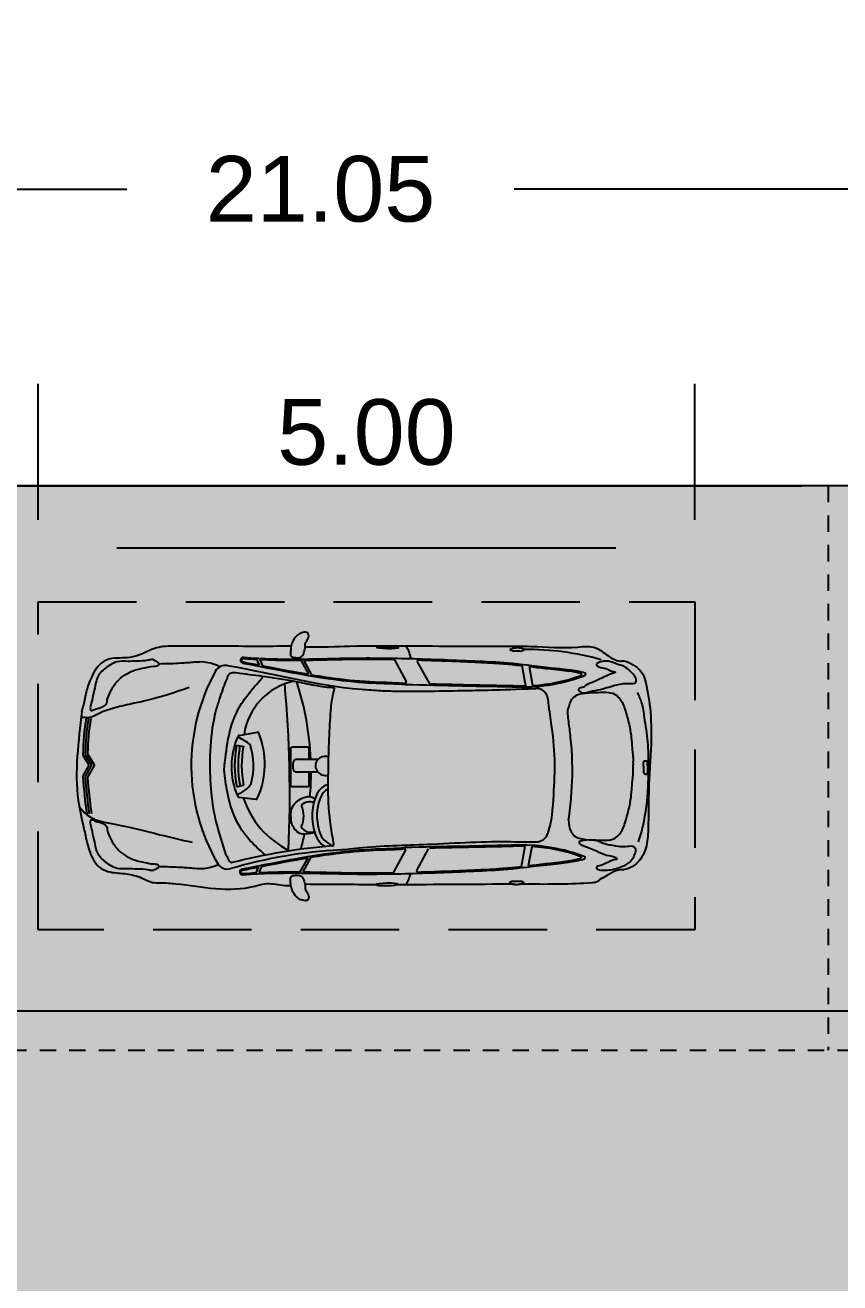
# Model space of a CAD drawing. Header units: millimetres. Extents: x 2334 to 13061, y 1687 to 13341.
# Drawn here: x 2350.32 to 2356.52, y 1722.52 to 1732.11 of the extents above; entities that cross this region are included whole.
import ezdxf

# ---------------------------------------------------------------- set-up
doc = ezdxf.new("R2010")
doc.units = ezdxf.units.MM
doc.linetypes.add('CACHE', pattern=[0.375, 0.25, -0.125])
for name, color, linetype in [('AUTOS', 250, 'Continuous'), ('Cotations Lot', 5, 'Continuous'), ('LimitesLot', 5, 'Continuous'), ('Maison', 7, 'Continuous'), ('Stationnement', 7, 'Continuous')]:
    doc.layers.add(name, color=color, linetype=linetype)
doc.styles.get("Standard").update_dxf_attribs({"font": 'arial.ttf'})
doc.dimstyles.new('ISO-25', dxfattribs={"dimtxt": 2.5, "dimasz": 2.5, "dimexe": 1.25, "dimexo": 0.625, "dimtad": 1, "dimtxsty": 'Standard', "dimcen": 2.5, "dimadec": 0, "dimazin": 0, "dimtfac": 1, "dimtmove": 0, "dimatfit": 3, "dimfxl": 1, "dimarcsym": 0})

# ---------------------------------------------------------------- blocks, each defined once
blk = doc.blocks.new('*D29')
at = {"layer": 'Defpoints', "color": 0, "transparency": 16777216}
for p in [(2355.4194, 1728.1216), (2350.4194, 1727.7112), (2355.4194, 1727.7112)]:
    blk.add_point(p, dxfattribs=at)
at = {"layer": 'Stationnement', "color": 0, "lineweight": -2, "transparency": 16777216}
for p, q in [((2350.4194, 1728.3362), (2350.4194, 1729.3716)), ((2355.4194, 1728.3362), (2355.4194, 1729.3716)), ((2351.0194, 1728.1216), (2354.8194, 1728.1216))]:
    blk.add_line(p, q, dxfattribs=at)
at = {"layer": 'Stationnement', "color": 0, "transparency": 16777216}
for points in [[(2351.0194, 1728.2216), (2351.0194, 1728.0216), (2350.4194, 1728.1216)], [(2354.8194, 1728.2216), (2354.8194, 1728.0216), (2355.4194, 1728.1216)]]:
    blk.add_solid(points, dxfattribs=at)
at = {"layer": 'Stationnement', "color": 0, "transparency": 16777216, "insert": (2352.9194, 1729.0019), "char_height": 0.5, "attachment_point": 5}
blk.add_mtext('5.00', dxfattribs=at)
blk = doc.blocks.new('*D30')
at = {"layer": 'Defpoints', "color": 0, "transparency": 16777216}
for p in [(2349.9597, 1727.7112), (2350.4194, 1727.7112), (2350.4194, 1725.2112)]:
    blk.add_point(p, dxfattribs=at)
at = {"layer": 'Stationnement', "color": 0, "lineweight": -2, "transparency": 16777216}
for p, q in [((2349.7944, 1727.7112), (2348.7097, 1727.7112)), ((2349.9597, 1725.8112), (2349.9597, 1727.1112)), ((2349.7944, 1725.2112), (2348.7097, 1725.2112))]:
    blk.add_line(p, q, dxfattribs=at)
at = {"layer": 'Stationnement', "color": 0, "transparency": 16777216}
for points in [[(2349.8597, 1727.1112), (2350.0597, 1727.1112), (2349.9597, 1727.7112)], [(2349.8597, 1725.8112), (2350.0597, 1725.8112), (2349.9597, 1725.2112)]]:
    blk.add_solid(points, dxfattribs=at)
at = {"layer": 'Stationnement', "color": 0, "transparency": 16777216, "insert": (2349.0794, 1726.4612), "char_height": 0.5, "attachment_point": 5, "rotation": 90}
blk.add_mtext('2.50', dxfattribs=at)
blk = doc.blocks.new('Citroen planta')
blk.add_arc((-3.183, -0.7198), 0.00887, 252.27428, 284.29398)
at = {"layer": 'AUTOS'}
for p, q in [((-2.9948, 0.8211), (-2.9756, 0.777)), ((-2.9715, 0.8199), (-2.9507, 0.7721)), ((-2.658, 0.8139), (-2.5991, 0.7063)), ((-2.637, 0.8142), (-2.5759, 0.7024)), ((-1.9459, 0.8156), (-1.8563, 0.6516)), ((-1.7713, 0.8027), (-1.6816, 0.6386)), ((-0.9747, 0.7725), (-0.9467, 0.6194)), ((-0.9196, 0.7662), (-0.8932, 0.6214)), ((-3.1289, 0.2412), (-2.9889, 0.2655)), ((-4.2309, 0.0201), (-4.2804, 0.0992)), ((-3.1478, 0.1669), (-3.1217, 0.1617)), ((-3.1217, 0.1617), (-3.0956, 0.1566)), ((-4.3168, -0.0676), (-4.2694, 0.0148)), ((-4.2694, 0.0148), (-4.3159, 0.089)), ((-4.2988, -0.0718), (-4.2514, 0.0106)), ((-4.2516, 0.0197), (-4.2981, 0.0941)), ((-4.2807, -0.076), (-4.2307, 0.0109)), ((-2.7168, -0.0125), (-2.7168, 0.0323)), ((-2.6902, 0.0589), (-2.5255, 0.0589)), ((-2.528, -0.0391), (-2.6902, -0.0391)), ((-3.1459, -0.1498), (-3.1199, -0.1444)), ((-3.1199, -0.1444), (-3.0938, -0.1389)), ((-3.1317, -0.2286), (-2.9992, -0.2458)), ((-1.9503, -0.8002), (-1.8607, -0.6363)), ((-1.7756, -0.7874), (-1.6859, -0.6232)), ((-0.979, -0.7571), (-0.9511, -0.604)), ((-0.924, -0.7508), (-0.8975, -0.606)), ((-2.9991, -0.8058), (-2.9799, -0.7617)), ((-2.9759, -0.8046), (-2.9551, -0.7568)), ((-2.6623, -0.7986), (-2.6035, -0.6909)), ((-2.6414, -0.7988), (-2.5803, -0.687))]:
    blk.add_line(p, q, dxfattribs=at)
blk.add_lwpolyline([(-2.598, -0.0391), (-2.598, -0.1427, -0.414214), (-2.6069, -0.1516), (-2.7244, -0.1516, -0.414214), (-2.7333, -0.1427), (-2.7333, 0.1439, -0.414214), (-2.7244, 0.1528), (-2.6069, 0.1528, -0.414214), (-2.598, 0.1439), (-2.598, 0.0589)], format="xyb", dxfattribs=at)
for centre, radius, start, end in [((-2.0519, 0.7917), 0.2339, 8.50125, 34.35103), ((-0.929, -1.1442), 2.0392, 74.09296, 90.76485), ((-3.2318, 0.6858), 0.0887, 80.92793, 151.27714), ((-3.0967, 0.8139), 0.0222, 88.30081, 259.23573), ((-3.0967, 0.8139), 0.0133, 88.30081, 259.23573), ((-1.9537, 0.8113), 0.00887, 28.65835, 89.06838), ((-1.7635, 0.807), 0.00887, 88.34829, 208.65835), ((-2.0022, 0.0119), 1.4908, 151.27714, 209.97599), ((-0.9684, 1.9282), 1.3179, 268.72162, 291.10821), ((-0.9684, 1.9282), 1.309, 273.29531, 289.75061), ((-0.7474, -0.1717), 0.9119, 76.0102, 81.87599), ((-0.7433, -0.1617), 0.9119, 74.17074, 81.87599), ((-0.5291, 0.7046), 0.00887, 289.75061, 76.0102), ((-0.497, 0.707), 0.00887, 291.10821, 74.17074), ((-2.6098, 0.1791), 0.4855, 101.85595, 171.84728), ((-12.1585, -0.2123), 9.4158, 357.43424, 5.15957), ((-4.8334, -0.0424), 2.2529, 2.57809, 17.91043), ((-1.8641, 0.6474), 0.00887, 266.38599, 28.65835), ((3.4777, 226.0237), 225.4575, 268.64295, 268.862544), ((-1.6738, 0.6428), 0.00887, 208.65835, 268.69062), ((3.4777, 226.0237), 225.4486, 268.690624, 268.862544), ((-0.9684, 1.9282), 1.309, 268.72162, 270.94951), ((-0.8654, 0.5108), 0.0887, 5.3633, 92.43356), ((-2.7228, 0.1015), 1.5944, 170.12112, 180.27968), ((-2.7228, 0.1015), 1.5767, 170.06503, 180.09581), ((-2.7228, 0.1015), 1.5589, 170.06503, 179.90871), ((-2.6315, 0.0029), 0.5553, 155.15631, 204.0455), ((-3.2471, -0.0672), 0.313, 49.40393, 69.93973), ((-3.1274, 0.2325), 0.00887, 99.85481, 155.15631), ((-3.5616, 0.0222), 0.6292, 335.29473, 22.22123), ((-2.9874, 0.2568), 0.00887, 22.22123, 99.85481), ((-4.2906, 0.0988), 0.00887, 180.09581, 212.03468), ((-4.2729, 0.1039), 0.00887, 179.90871, 212.03468), ((-2.3693, 0.0131), 0.7935, 168.82603, 191.84879), ((-2.3693, 0.0131), 0.7669, 168.82603, 191.84879), ((-2.3693, 0.0131), 0.7403, 168.82603, 191.84879), ((-3.5556, 0.0106), 0.5366, 345.36448, 17.33436), ((-4.3083, 0.0937), 0.00887, 180.27968, 212.03468), ((-4.2591, 0.015), 0.00887, 330.07292, 32.03468), ((-4.2384, 0.0154), 0.00887, 330.07292, 32.03468), ((-2.6902, 0.0323), 0.0266, 90, 180), ((-4.3091, -0.072), 0.00887, 150.07292, 183.67668), ((-0.7634, 0.1559), 3.562, 183.67668, 188.32383), ((-4.2911, -0.0762), 0.00887, 150.07292, 183.76336), ((-0.7634, 0.1559), 3.5442, 183.76336, 188.32383), ((-4.273, -0.0804), 0.00887, 150.07292, 183.85072), ((-0.7634, 0.1559), 3.5265, 183.85072, 188.32383), ((-2.6902, -0.0125), 0.0266, 180, 270), ((-4.8334, -0.0424), 2.2529, 355.34103, 0.08439), ((-3.1941, -0.0314), 0.1833, 285.46201, 329.30509), ((-3.1305, -0.2198), 0.00887, 204.0455, 262.57695), ((-2.4434, -0.0195), 0.6875, 198.09737, 243.3215), ((-2.9981, -0.237), 0.00887, 262.57695, 335.29473), ((-2.5953, -0.3405), 0.0753, 62.21447, 141.10294), ((-2.8212, -0.3731), 0.1854, 333.48481, 25.53467), ((-2.5835, -0.4128), 0.0837, 210.97226, 288.84464), ((-4.8334, -0.0424), 2.2529, 344.97, 347.97913), ((-0.8637, -0.4811), 0.0887, 268.70196, 340.8366), ((-2.1678, -4.2665), 3.6398, 93.02386, 106.34052), ((-2.035, -5.2256), 4.6409, 94.71361, 104.29398), ((-2.4171, -0.5916), 0.00887, 274.71361, 10.98745), ((-1.8685, -0.632), 0.00887, 331.34165, 93.61401), ((3.4734, -226.0084), 225.4575, 91.137456, 91.35705), ((3.4734, -226.0084), 225.4486, 91.137456, 91.309376), ((-0.9728, -1.9128), 1.3179, 68.89179, 91.27838), ((-0.9728, -1.9128), 1.309, 89.05049, 91.27838), ((-0.9728, -1.9128), 1.309, 70.24939, 86.70469), ((-3.2168, -0.6887), 0.0887, 209.97599, 286.34052), ((-0.7517, 0.187), 0.9119, 278.12401, 283.9898), ((-0.7477, 0.1771), 0.9119, 278.12401, 285.82926), ((-0.5334, -0.6892), 0.00887, 283.9898, 70.24939), ((-0.5014, -0.6917), 0.00887, 285.82926, 68.89179), ((-3.1011, -0.7986), 0.0222, 100.76427, 271.69919), ((-3.1011, -0.7986), 0.0133, 100.76427, 271.69919), ((-1.958, -0.796), 0.00887, 270.93162, 331.34165), ((-2.0563, -0.7764), 0.2339, 328.98617, 351.49875), ((-1.7678, -0.7916), 0.00887, 151.34165, 271.65171)]:
    blk.add_arc(centre, radius, start, end, dxfattribs=at)
blk.add_ellipse((-1.9984, 0.9096), major_axis=(-0.083, 0.0016), ratio=0.102782, dxfattribs=at)
for centre, major_axis, ratio, start_param, end_param in [((-2.4699, 0.0087), (0.0775, 0), 0.932272, 1.29458, 4.948947), ((-2.4451, -0.3738), (0, 0.2392), 0.529672, 0.058485, 2.894188)]:
    blk.add_ellipse(centre, major_axis=major_axis, ratio=ratio, start_param=start_param, end_param=end_param, dxfattribs=at)
at = {"layer": 'AUTOS', "extrusion": (0, 0, -1)}
blk.add_ellipse((-2.0027, -0.8943), major_axis=(-0.083, -0.0016), ratio=0.102782, dxfattribs=at)
at = {"layer": 'AUTOS'}
for points, knots in [([(-2.7326, 0.9234), (-2.7283, 0.9372), (-2.717, 0.9678), (-2.6871, 1.0067), (-2.6482, 1.0257), (-2.6076, 1.0312), (-2.5944, 0.9988), (-2.6066, 0.969), (-2.6286, 0.9394), (-2.6237, 0.9103), (-2.6314, 0.882), (-2.6381, 0.8554), (-2.6649, 0.8303), (-2.6974, 0.8329), (-2.7405, 0.8376), (-2.7361, 0.883), (-2.7342, 0.9095), (-2.7326, 0.9234)], [0.0885943, 0.0885943, 0.0885943, 0.0885943, 0.1373899, 0.1989553, 0.2458559, 0.2904509, 0.3067594, 0.3537167, 0.3919221, 0.4272917, 0.447055, 0.4910496, 0.5184931, 0.5619515, 0.6001709, 0.6402891, 0.6890715, 0.6890715, 0.6890715, 0.6890715]), ([(-4.326, 0.423), (-4.3165, 0.4568), (-4.2983, 0.5217), (-4.2838, 0.6115), (-4.2477, 0.685), (-4.2208, 0.7556), (-4.1713, 0.7989), (-4.1174, 0.8291), (-4.0542, 0.8343), (-3.9756, 0.8318), (-3.8994, 0.8477), (-3.8291, 0.8834), (-3.7383, 0.9226), (-3.5406, 0.9241), (-3.2921, 0.9245), (-2.9988, 0.9205), (-2.8238, 0.9224), (-2.7326, 0.9234)], [0, 0, 0, 0, 0.118823, 0.228347, 0.304709, 0.395218, 0.479661, 0.520666, 0.602694, 0.688012, 0.788383, 0.860898, 0.954729, 1.11959, 1.518327, 1.801929, 2.110556, 2.110556, 2.110556, 2.110556]), ([(-2.6255, 0.9173), (-2.6215, 0.9171), (-2.5078, 0.9124), (-2.2551, 0.9258), (-1.8672, 0.924), (-1.4782, 0.9209), (-1.1577, 0.9215), (-0.8564, 0.9215), (-0.6268, 0.9005), (-0.446, 0.9263), (-0.3863, 0.8947), (-0.3514, 0.873), (-0.3144, 0.8421), (-0.2712, 0.8202), (-0.234, 0.8026), (-0.1951, 0.8128), (-0.1492, 0.792), (-0.0979, 0.7631), (-0.049, 0.7094), (-0.0183, 0.592), (0.0121, 0.4012), (0.01, 0.1073), (-0.0157, -0.1978), (-0.0093, -0.4532), (-0.0223, -0.6151), (-0.0662, -0.7004), (-0.1171, -0.7508), (-0.182, -0.787), (-0.2635, -0.7808), (-0.3226, -0.8287), (-0.3744, -0.8504), (-0.4056, -0.88), (-0.5963, -0.8955), (-0.7895, -0.8937), (-0.9727, -0.8934), (-0.9949, -0.8934)], [0.114046, 0.114046, 0.114046, 0.114046, 0.127519, 0.499235, 0.968453, 1.440308, 1.814622, 2.054514, 2.455224, 2.610949, 2.635875, 2.681833, 2.750323, 2.797084, 2.847368, 2.883024, 2.926275, 3.011124, 3.084414, 3.16311, 3.41524, 3.739789, 4.152943, 4.449449, 4.607544, 4.693588, 4.767288, 4.84799, 4.936972, 5.028501, 5.093159, 5.12765, 5.168553, 5.718196, 5.794044, 5.794044, 5.794044, 5.794044]), ([(-1.0668, 0.8948), (-1.0607, 0.8983), (-1.0438, 0.9081), (-1.0115, 0.9104), (-0.9806, 0.909), (-0.9634, 0.8997), (-0.9576, 0.8957), (-0.9562, 0.8948)], [0, 0, 0, 0, 0.00281353, 0.00784005, 0.01287951, 0.01501274, 0.01570301, 0.01570301, 0.01570301, 0.01570301]), ([(-1.0668, 0.8948), (-1.0607, 0.8913), (-1.0438, 0.8815), (-1.0115, 0.8896), (-0.9806, 0.8805), (-0.9634, 0.8899), (-0.9576, 0.8938), (-0.9562, 0.8948)], [0, 0, 0, 0, 0.00281353, 0.00784005, 0.01287951, 0.01501274, 0.01570301, 0.01570301, 0.01570301, 0.01570301]), ([(-3.2179, 0.7733), (-2.8751, 0.7186), (-2.5661, 0.6226), (-2.153, 0.5896), (-2.0823, 0.5846), (-2.0823, 0.5846)], [0.0003636, 0.0003636, 0.0003636, 0.0003636, 0.134701, 0.134701, 0.1508358, 0.1508358, 0.1508358, 0.1508358]), ([(-3.1009, 0.7922), (-2.779, 0.7313), (-2.4335, 0.6524), (-2.0086, 0.6369), (-1.9351, 0.6342), (-1.8617, 0.6295)], [0.0116221, 0.0116221, 0.0116221, 0.0116221, 0.1543947, 0.1543947, 0.1841997, 0.1841997, 0.1841997, 0.1841997]), ([(-3.0961, 0.8361), (-2.9362, 0.8253), (-2.6883, 0.8188), (-2.2797, 0.8331), (-1.8154, 0.829), (-1.3915, 0.8111), (-1.1267, 0.7988), (-1.0348, 0.789), (-0.6145, 0.741)], [0.04998, 0.04998, 0.04998, 0.04998, 0.456658, 0.88886, 1.432548, 2.02833, 2.31987, 2.336539, 2.336539, 2.336539, 2.336539]), ([(-2.9715, 0.8199), (-2.9142, 0.8171), (-2.8617, 0.8154), (-2.7591, 0.8136), (-2.7083, 0.8135), (-2.658, 0.8139)], [0.1630874, 0.1630874, 0.1630874, 0.1630874, 0.3282058, 0.3282058, 0.4985864, 0.4985864, 0.4985864, 0.4985864]), ([(-2.637, 0.8142), (-2.5908, 0.8147), (-2.5449, 0.8156), (-2.3949, 0.819), (-2.2914, 0.8214), (-2.1098, 0.822), (-2.0317, 0.8214), (-1.9535, 0.8202)], [0.5222333, 0.5222333, 0.5222333, 0.5222333, 0.6789211, 0.6789211, 1.0296365, 1.0296365, 1.2940564, 1.2940564, 1.2940564, 1.2940564]), ([(-1.7632, 0.8158), (-1.6963, 0.8139), (-1.6294, 0.8116), (-1.4849, 0.806), (-1.4074, 0.8026), (-1.2684, 0.7964), (-1.2071, 0.7938), (-1.1217, 0.788), (-1.0977, 0.7863), (-0.9747, 0.7725)], [1.5086743, 1.5086743, 1.5086743, 1.5086743, 1.734954, 1.734954, 1.9977611, 1.9977611, 2.2072366, 2.2072366, 2.2879509, 2.2879509, 2.2879509, 2.2879509]), ([(-3.2429, -0.0219), (-3.2258, 0.1372), (-3.1966, 0.4088), (-3.0162, 0.6091), (-2.9404, 0.6915)], [0, 0, 0, 0, 0.5236809, 0.8940297, 0.8940297, 0.8940297, 0.8940297]), ([(-3.2204, 0.673), (-3.2172, 0.684), (-3.2124, 0.7006), (-3.1955, 0.7172), (-3.1662, 0.7224), (-3.0773, 0.7076), (-2.9059, 0.6895), (-2.7016, 0.654), (-2.5417, 0.6205), (-2.4562, 0.6083), (-2.4222, 0.6075), (-2.4023, 0.6049), (-2.4226, 0.5285), (-2.4419, 0.3507), (-2.45, 0.0561), (-2.4551, -0.2574), (-2.4351, -0.4498), (-2.413, -0.5662), (-2.4084, -0.5899)], [0, 0, 0, 0, 0.038062, 0.057765, 0.075887, 0.136118, 0.360736, 0.660851, 0.833831, 0.919425, 0.944413, 0.95681, 0.976133, 1.15453, 1.659168, 1.908025, 2.226872, 2.308645, 2.308645, 2.308645, 2.308645]), ([(-2.5759, 0.7024), (-2.5046, 0.6906), (-2.4326, 0.6799), (-2.2601, 0.659), (-2.1594, 0.6513), (-1.9934, 0.6452), (-1.929, 0.6426), (-1.8647, 0.6385)], [0.08651219, 0.08651219, 0.08651219, 0.08651219, 0.11635961, 0.11635961, 0.15763882, 0.15763882, 0.18372658, 0.18372658, 0.18372658, 0.18372658]), ([(-2.0823, 0.5846), (-2.0428, 0.5813), (-1.8134, 0.5735), (-1.4687, 0.5833), (-1.174, 0.5864), (-0.8692, 0.5993)], [0.0364782, 0.0364782, 0.0364782, 0.0364782, 0.0534387, 0.1292772, 0.1736343, 0.1736343, 0.1736343, 0.1736343]), ([(-0.7772, 0.519), (-0.7701, 0.4437), (-0.7469, 0.2981), (-0.7192, 0.0608), (-0.736, -0.2215), (-0.7471, -0.4158), (-0.7799, -0.5102)], [0.0073838, 0.0073838, 0.0073838, 0.0073838, 0.0294007, 0.067193, 0.1037964, 0.1444788, 0.1444788, 0.1444788, 0.1444788]), ([(-0.6158, 0.4622), (-0.6116, 0.4768), (-0.6026, 0.508), (-0.5679, 0.5484), (-0.4993, 0.5654), (-0.4205, 0.5673), (-0.3392, 0.571), (-0.2706, 0.5648), (-0.2344, 0.5271), (-0.2073, 0.4912), (-0.1857, 0.4272), (-0.1613, 0.3433), (-0.1393, 0.2255), (-0.1353, 0.1265), (-0.1265, 0.0612), (-0.1274, 0.0423), (-0.1275, 0.0406)], [0, 0, 0, 0, 0.051006, 0.109652, 0.169413, 0.283146, 0.376203, 0.448906, 0.503455, 0.546185, 0.600943, 0.729234, 0.842906, 1.005303, 1.062348, 1.067834, 1.067834, 1.067834, 1.067834]), ([(-0.0968, 0.5677), (-0.0841, 0.5414), (-0.0555, 0.4816), (-0.0419, 0.3521), (-0.0114, 0.1905), (-0.0139, 0.0127), (-0.0141, -0.202), (-0.0376, -0.3888), (-0.0725, -0.5218), (-0.0903, -0.5703)], [0.0003357, 0.0003357, 0.0003357, 0.0003357, 0.0120881, 0.0270745, 0.0525606, 0.0788485, 0.0988506, 0.1397625, 0.1546131, 0.1546131, 0.1546131, 0.1546131]), ([(-4.326, 0.423), (-4.3397, 0.309), (-4.3666, 0.0846), (-4.3697, -0.2177), (-4.317, -0.435), (-4.2847, -0.5913), (-4.2507, -0.6996), (-4.1837, -0.7772), (-4.0944, -0.808), (-3.9864, -0.8091), (-3.8783, -0.8366), (-3.7985, -0.8836), (-3.7082, -0.8809), (-3.4509, -0.9001), (-3.1772, -0.9652), (-2.9149, -0.8776), (-2.8218, -0.9011), (-2.7551, -0.9027), (-2.7341, -0.9023)], [0, 0, 0, 0, 0.388807, 0.765455, 1.01322, 1.141907, 1.30735, 1.390473, 1.477778, 1.61655, 1.755196, 1.851534, 1.920565, 2.05458, 2.731843, 2.819344, 2.97386, 3.044752, 3.044752, 3.044752, 3.044752]), ([(-0.6192, -0.4036), (-0.6169, -0.4346), (-0.6132, -0.4834), (-0.5679, -0.5363), (-0.4993, -0.5532), (-0.4205, -0.5551), (-0.3392, -0.5588), (-0.2706, -0.5526), (-0.2344, -0.5149), (-0.2073, -0.479), (-0.1857, -0.415), (-0.1613, -0.3311), (-0.1393, -0.2133), (-0.1353, -0.1143), (-0.125, -0.0383), (-0.1299, -0.0063), (-0.1259, 0.0196), (-0.1275, 0.0406)], [0, 0, 0, 0, 0.102568, 0.161214, 0.220975, 0.334708, 0.427765, 0.500468, 0.555017, 0.597747, 0.652505, 0.780796, 0.894469, 1.056865, 1.11391, 1.156093, 1.160184, 1.160184, 1.160184, 1.160184]), ([(-2.4486, -0.1703), (-2.4591, -0.1715), (-2.4737, -0.1791), (-2.5159, -0.2331), (-2.538, -0.3087), (-2.5343, -0.4414), (-2.5203, -0.4978), (-2.4869, -0.5545), (-2.4719, -0.5684), (-2.4163, -0.6004)], [0.058485, 0.058485, 0.058485, 0.058485, 0.595418, 0.595418, 1.615982, 1.615982, 2.403313, 2.403313, 2.894188, 2.894188, 2.894188, 2.894188]), ([(-2.5537, -0.5018), (-2.5739, -0.5047), (-2.6073, -0.5095), (-2.6598, -0.5151), (-2.6998, -0.4839), (-2.7302, -0.435), (-2.7339, -0.3755), (-2.7335, -0.314), (-2.6969, -0.2642), (-2.6437, -0.2302), (-2.5844, -0.2193), (-2.5574, -0.2365), (-2.5506, -0.2413)], [0, 0, 0, 0, 0.0697224, 0.1152553, 0.1718464, 0.228887, 0.3065165, 0.3695628, 0.4317857, 0.5044965, 0.584817, 0.6125638, 0.6125638, 0.6125638, 0.6125638]), ([(-4.3459, -0.301), (-4.3258, -0.3256), (-4.2577, -0.4068), (-4.0232, -0.4403), (-3.7651, -0.5089), (-3.5689, -0.554), (-3.487, -0.5729)], [0.006523, 0.006523, 0.006523, 0.006523, 0.111758, 0.359136, 0.754402, 1.03756, 1.03756, 1.03756, 1.03756]), ([(-2.3598, -0.6318), (-2.3099, -0.6255), (-2.2664, -0.6222), (-2.0133, -0.5968), (-1.8366, -0.5943), (-1.429, -0.5766), (-1.2034, -0.5632), (-1.006, -0.57), (-0.9708, -0.5674), (-0.8657, -0.5697)], [0.1070055, 0.1070055, 0.1070055, 0.1070055, 0.1399042, 0.1399042, 0.2098563, 0.2098563, 0.2979905, 0.2979905, 0.3093168, 0.3093168, 0.3093168, 0.3093168]), ([(-3.1052, -0.7768), (-2.7833, -0.7159), (-2.4379, -0.6371), (-2.013, -0.6215), (-1.9394, -0.6188), (-1.8661, -0.6141)], [0.0116221, 0.0116221, 0.0116221, 0.0116221, 0.1543947, 0.1543947, 0.1841997, 0.1841997, 0.1841997, 0.1841997]), ([(-2.5803, -0.687), (-2.509, -0.6752), (-2.437, -0.6645), (-2.2645, -0.6436), (-2.1638, -0.6359), (-1.9978, -0.6298), (-1.9334, -0.6273), (-1.869, -0.6232)], [0.08651219, 0.08651219, 0.08651219, 0.08651219, 0.11635961, 0.11635961, 0.15763882, 0.15763882, 0.18372658, 0.18372658, 0.18372658, 0.18372658]), ([(-3.226, -0.6723), (-3.2217, -0.6802), (-3.2139, -0.6948), (-3.2061, -0.7169), (-3.1932, -0.7256), (-3.1865, -0.728), (-3.1857, -0.7282)], [0, 0, 0, 0, 0.03043159, 0.05630154, 0.07707664, 0.0801121, 0.0801121, 0.0801121, 0.0801121]), ([(-3.1004, -0.8207), (-2.9406, -0.81), (-2.6927, -0.8034), (-2.2841, -0.8177), (-1.8198, -0.8136), (-1.3958, -0.7957), (-1.1311, -0.7834), (-1.0391, -0.7737), (-0.6188, -0.7256)], [0.04998, 0.04998, 0.04998, 0.04998, 0.456658, 0.88886, 1.432548, 2.02833, 2.31987, 2.336539, 2.336539, 2.336539, 2.336539]), ([(-1.7676, -0.8005), (-1.7007, -0.7986), (-1.6338, -0.7962), (-1.4893, -0.7906), (-1.4117, -0.7873), (-1.2728, -0.7811), (-1.2114, -0.7784), (-1.126, -0.7727), (-1.1021, -0.771), (-0.979, -0.7571)], [1.5086743, 1.5086743, 1.5086743, 1.5086743, 1.734954, 1.734954, 1.9977611, 1.9977611, 2.2072366, 2.2072366, 2.2879509, 2.2879509, 2.2879509, 2.2879509]), ([(-2.9759, -0.8046), (-2.9186, -0.8018), (-2.866, -0.8001), (-2.7634, -0.7982), (-2.7127, -0.7981), (-2.6623, -0.7986)], [0.1630874, 0.1630874, 0.1630874, 0.1630874, 0.3282058, 0.3282058, 0.4985864, 0.4985864, 0.4985864, 0.4985864]), ([(-2.7341, -0.9023), (-2.7312, -0.9204), (-2.7198, -0.9556), (-2.6871, -0.9981), (-2.6482, -1.017), (-2.6076, -1.0226), (-2.5944, -0.9902), (-2.6066, -0.9604), (-2.6286, -0.9307), (-2.6237, -0.9017), (-2.6314, -0.8734), (-2.6381, -0.8467), (-2.6649, -0.8217), (-2.6974, -0.8243), (-2.7405, -0.829), (-2.7366, -0.8692), (-2.7349, -0.8921), (-2.7341, -0.9023)], [0.0739443, 0.0739443, 0.0739443, 0.0739443, 0.1373899, 0.1989553, 0.2458559, 0.2904509, 0.3067594, 0.3537167, 0.3919221, 0.4272917, 0.447055, 0.4910496, 0.5184931, 0.5619515, 0.6001709, 0.6402891, 0.6746905, 0.6746905, 0.6746905, 0.6746905]), ([(-2.6414, -0.7988), (-2.5952, -0.7994), (-2.5493, -0.8003), (-2.3993, -0.8036), (-2.2958, -0.806), (-2.1142, -0.8067), (-2.036, -0.8061), (-1.9579, -0.8048)], [0.5222333, 0.5222333, 0.5222333, 0.5222333, 0.6789211, 0.6789211, 1.0296365, 1.0296365, 1.2940564, 1.2940564, 1.2940564, 1.2940564]), ([(-1.0711, -0.8794), (-1.0651, -0.8759), (-1.0482, -0.8662), (-1.0158, -0.8742), (-0.985, -0.8652), (-0.9678, -0.8746), (-0.962, -0.8785), (-0.9606, -0.8794)], [0, 0, 0, 0, 0.00281353, 0.00784005, 0.01287951, 0.01501274, 0.01570301, 0.01570301, 0.01570301, 0.01570301]), ([(-1.0711, -0.8794), (-1.0651, -0.8829), (-1.0482, -0.8927), (-1.0158, -0.895), (-0.985, -0.8937), (-0.9678, -0.8843), (-0.962, -0.8804), (-0.9606, -0.8794)], [0, 0, 0, 0, 0.00281353, 0.00784005, 0.01287951, 0.01501274, 0.01570301, 0.01570301, 0.01570301, 0.01570301])]:
    blk.add_open_spline(points, degree=3, knots=knots, dxfattribs=at)
for points in [[(-4.2637, 0.45), (-4.2513, 0.4965), (-4.239, 0.5527), (-4.2239, 0.6185), (-4.2116, 0.6705), (-4.1553, 0.7458), (-4.1087, 0.7787), (-4.058, 0.802), (-3.9771, 0.8048), (-3.9044, 0.8075), (-3.8235, 0.813), (-3.7878, 0.8185), (-3.7604, 0.8061), (-3.7384, 0.7856), (-3.748, 0.7746), (-3.7809, 0.7678), (-3.8454, 0.7568), (-3.9249, 0.7376), (-4.0004, 0.6993), (-4.058, 0.6513), (-4.1046, 0.5801), (-4.132, 0.5089), (-4.1375, 0.4828), (-4.1512, 0.4691), (-4.1841, 0.4527), (-4.2298, 0.4388), (-4.2544, 0.4317), (-4.2637, 0.45)], [(-3.7365, 0.7875), (-3.5732, 0.7927), (-3.467, 0.8005), (-3.3945, 0.8018), (-3.2708, 0.7654)], [(-0.3921, 0.793), (-0.4073, 0.7843), (-0.4008, 0.7713), (-0.3759, 0.7594), (-0.3238, 0.7453), (-0.2772, 0.7269), (-0.261, 0.7226), (-0.2718, 0.7172), (-0.3076, 0.7042), (-0.3618, 0.6804), (-0.4268, 0.6501), (-0.481, 0.6262), (-0.5168, 0.6057), (-0.5417, 0.597), (-0.5439, 0.5883), (-0.5342, 0.5743), (-0.4474, 0.5775), (-0.4073, 0.5851), (-0.2816, 0.6186), (-0.1677, 0.6371), (-0.107, 0.6479), (-0.1125, 0.6858), (-0.1396, 0.7194), (-0.1883, 0.7616), (-0.2621, 0.7876), (-0.313, 0.806), (-0.364, 0.8038), (-0.4052, 0.7908)], [(-3.226, -0.6723), (-3.3048, -0.4075), (-3.3415, -0.1637), (-3.3476, 0.0862), (-3.317, 0.3727), (-3.2705, 0.5374), (-3.2204, 0.673)], [(-3.5086, 0.6047), (-3.8428, 0.5042), (-4.0657, 0.4539), (-4.1951, 0.4073), (-4.2778, 0.375), (-4.331, 0.3813)], [(-0.5936, 0.1114), (-0.602, 0.2043), (-0.6094, 0.2744), (-0.6229, 0.387), (-0.621, 0.4476), (-0.6158, 0.4622)], [(-0.6192, -0.4036), (-0.6066, -0.3101), (-0.5942, -0.1371), (-0.5901, -0.0618), (-0.5921, 0.0556), (-0.5936, 0.1114)], [(-0.0199, 0.03), (-0.0242, 0.0456), (-0.0347, 0.0479), (-0.0444, 0.0443), (-0.0484, 0.0342), (-0.0474, 0.0001), (-0.0465, -0.0286), (-0.044, -0.0476), (-0.0385, -0.0548), (-0.0255, -0.0563), (-0.02, -0.0481), (-0.0189, -0.0326), (-0.0199, 0.03)], [(-4.2637, -0.4203), (-4.2513, -0.4669), (-4.239, -0.5231), (-4.2239, -0.5888), (-4.2116, -0.6409), (-4.1553, -0.7162), (-4.1087, -0.7491), (-4.058, -0.7724), (-3.9771, -0.7751), (-3.9044, -0.7778), (-3.8235, -0.7833), (-3.7878, -0.7888), (-3.7604, -0.7765), (-3.7384, -0.7559), (-3.748, -0.745), (-3.7809, -0.7381), (-3.8454, -0.7272), (-3.9249, -0.708), (-4.0004, -0.6696), (-4.058, -0.6217), (-4.1046, -0.5504), (-4.132, -0.4792), (-4.1375, -0.4532), (-4.1512, -0.4395), (-4.1841, -0.4231), (-4.2298, -0.4091), (-4.2544, -0.402), (-4.2637, -0.4203)], [(-0.4016, -0.7575), (-0.4069, -0.7651), (-0.4038, -0.7764), (-0.3872, -0.7832), (-0.3349, -0.7855), (-0.2857, -0.7802), (-0.2153, -0.759), (-0.154, -0.7242), (-0.1237, -0.6834), (-0.1101, -0.6494), (-0.1078, -0.6229), (-0.129, -0.6062), (-0.185, -0.6085), (-0.2585, -0.6017), (-0.3539, -0.5828), (-0.4205, -0.5586), (-0.5401, -0.5767), (-0.4576, -0.6183), (-0.4076, -0.6388), (-0.3304, -0.6713), (-0.2607, -0.6902), (-0.2494, -0.6985), (-0.2744, -0.7076), (-0.3153, -0.7242), (-0.3963, -0.7552), (-0.4031, -0.7568)], [(-3.7365, -0.7579), (-3.5732, -0.763), (-3.467, -0.7708), (-3.3945, -0.7721), (-3.2858, -0.7443)]]:
    blk.add_spline(points, degree=3, dxfattribs=at)
for points in [[(-3.0992, 0.8009), (-3.0584, 0.7931), (-3.0171, 0.7851), (-2.9756, 0.777)], [(-3.0967, 0.8272), (-3.0609, 0.8248), (-3.027, 0.8228), (-2.9948, 0.8211)], [(-2.9507, 0.7721), (-2.8357, 0.7496), (-2.7183, 0.7265), (-2.5991, 0.7063)], [(-0.9196, 0.7662), (-0.8479, 0.758), (-0.7511, 0.7467), (-0.6185, 0.7311)], [(-3.1036, -0.7855), (-3.0627, -0.7778), (-3.0215, -0.7698), (-2.9799, -0.7617)], [(-2.9551, -0.7568), (-2.8401, -0.7343), (-2.7227, -0.7111), (-2.6035, -0.6909)], [(-0.924, -0.7508), (-0.8523, -0.7426), (-0.7554, -0.7314), (-0.6229, -0.7157)], [(-3.101, -0.8119), (-3.0652, -0.8095), (-3.0314, -0.8074), (-2.9991, -0.8058)], [(-2.6263, -0.8941), (-2.6249, -0.894), (-2.6234, -0.8938), (-2.622, -0.8937)], [(-2.0852, -0.8969), (-2.2644, -0.8965), (-2.4432, -0.8951), (-2.622, -0.8937)], [(-1.0326, -0.8934), (-1.3294, -0.8935), (-1.6304, -0.8967), (-1.9302, -0.897)]]:
    blk.add_open_spline(points, degree=3, dxfattribs=at)
at = {"layer": 'AUTOS', "end_tangent": (0.131085, 0.991371)}
blk.add_spline([(-2.9303, -0.6682), (-3.0459, -0.5589), (-3.1554, -0.3934), (-3.2179, -0.1936), (-3.2429, -0.0219)], degree=3, dxfattribs=at)
blk = doc.blocks.new('*D35')
at = {"layer": 'Cotations Lot', "color": 0, "lineweight": -2, "transparency": 16777216}
for p, q in [((2341.8922, 1729.2198), (2341.8922, 1732.105)), ((2362.9422, 1729.2198), (2362.9422, 1732.105)), ((2342.4922, 1730.855), (2351.0951, 1730.855)), ((2362.3422, 1730.855), (2354.0446, 1730.855))]:
    blk.add_line(p, q, dxfattribs=at)
at = {"layer": 'Cotations Lot', "color": 0, "transparency": 16777216}
for points in [[(2342.4922, 1730.955), (2342.4922, 1730.755), (2341.8922, 1730.855)], [(2362.3422, 1730.955), (2362.3422, 1730.755), (2362.9422, 1730.855)]]:
    blk.add_solid(points, dxfattribs=at)
at = {"layer": 'Defpoints', "color": 0, "transparency": 16777216}
for p in [(2341.8922, 1730.855), (2341.8922, 1728.5948), (2362.9422, 1728.5948)]:
    blk.add_point(p, dxfattribs=at)
at = {"layer": 'Cotations Lot', "color": 0, "transparency": 16777216, "insert": (2352.5698, 1730.855), "char_height": 0.5, "attachment_point": 5}
blk.add_mtext('21.05', dxfattribs=at)

msp = doc.modelspace()

# ---------------------------------------------------------------- hatches: boundary and pattern name
at = {"layer": 'Maison', "true_color": 0x991b1e, "transparency": 33554508}
h = msp.add_hatch(color=244, dxfattribs=at)
h.dxf.hatch_style = 1
h.paths.add_polyline_path([(2360.2344, 1724.5948), (2344.7344, 1724.5948), (2344.7344, 1721.2948), (2360.2344, 1721.2948)])
h.paths.add_polyline_path([(2360.2344, 1721.2948), (2344.7344, 1721.2948), (2344.7344, 1717.9948), (2348.2344, 1717.9948), (2348.2344, 1715.4948), (2356.7344, 1715.4948), (2356.7344, 1717.9948), (2360.2344, 1717.9948)])
h.paths.add_polyline_path([(2356.7344, 1728.5948), (2347.6344, 1728.5948), (2347.6344, 1724.5948), (2356.7344, 1724.5948)])
h.paths.add_polyline_path([(2363.386, 1724.2948), (2360.2344, 1724.2948), (2360.2344, 1718.2948), (2364.0051, 1718.2948)])

# ---------------------------------------------------------------- linework, layer by layer
at = {"layer": 'LimitesLot'}
msp.add_line((2362.9422, 1728.5948), (2341.8922, 1728.5948), dxfattribs=at)
at = {"layer": 'Maison'}
for p, q in [((2347.6344, 1728.5948), (2356.2344, 1728.5948)), ((2344.7344, 1724.5948), (2360.2344, 1724.5948))]:
    msp.add_line(p, q, dxfattribs=at)
at = {"layer": 'Maison', "linetype": 'CACHE', "ltscale": 0.5, "transparency": 33554636}
for p, q in [((2356.4344, 1728.5948), (2356.4344, 1724.2948)), ((2345.0311, 1724.2948), (2359.9344, 1724.2948))]:
    msp.add_line(p, q, dxfattribs=at)
at = {"layer": 'Stationnement', "linetype": 'CACHE', "ltscale": 3, "transparency": 33554636}
for p, q in [((2350.4194, 1725.2112), (2350.4194, 1727.7112)), ((2350.4194, 1727.7112), (2355.4194, 1727.7112)), ((2355.4194, 1727.7112), (2355.4194, 1725.2112)), ((2355.4194, 1725.2112), (2350.4194, 1725.2112))]:
    msp.add_line(p, q, dxfattribs=at)

# ---------------------------------------------------------------- block references
at = {"transparency": 33554636}
msp.add_blockref('Citroen planta', (2355.0781, 1726.4527), dxfattribs=at)

# ---------------------------------------------------------------- dimensions: what is measured, and where the dimension line sits
at = {"layer": 'Cotations Lot', "transparency": 33554636}
dim = msp.add_linear_dim(base=(2341.8922, 1730.855), p1=(2362.9422, 1728.5948), p2=(2341.8922, 1728.5948), dimstyle='ISO-25', override={"dimtxt": 0.5, "dimasz": 0.6, "dimzin": 0, "dimdsep": 46, "dimtmove": 2}, dxfattribs=at)
dim.commit()
dim.dimension.update_dxf_attribs({"geometry": '*D35', "text_midpoint": (2352.5698, 1730.855), "dimtype": 160})
at = {"layer": 'Stationnement', "transparency": 33554636}
dim = msp.add_linear_dim(base=(2355.4194, 1728.1216), p1=(2350.4194, 1727.7112), p2=(2355.4194, 1727.7112), dimstyle='ISO-25', override={"dimtxt": 0.5, "dimasz": 0.6, "dimzin": 0, "dimdsep": 46}, dxfattribs=at)
dim.commit()
dim.dimension.update_dxf_attribs({"geometry": '*D29', "text_midpoint": (2352.9194, 1728.1216), "dimtype": 160})
dim = msp.add_linear_dim(base=(2349.9597, 1727.7112), p1=(2350.4194, 1725.2112), p2=(2350.4194, 1727.7112), angle=90, dimstyle='ISO-25', override={"dimtxt": 0.5, "dimasz": 0.6, "dimzin": 0, "dimdsep": 46}, dxfattribs=at)
dim.commit()
dim.dimension.update_dxf_attribs({"geometry": '*D30', "text_midpoint": (2349.9597, 1726.4612), "dimtype": 160})

doc.saveas('drawing.dxf')
